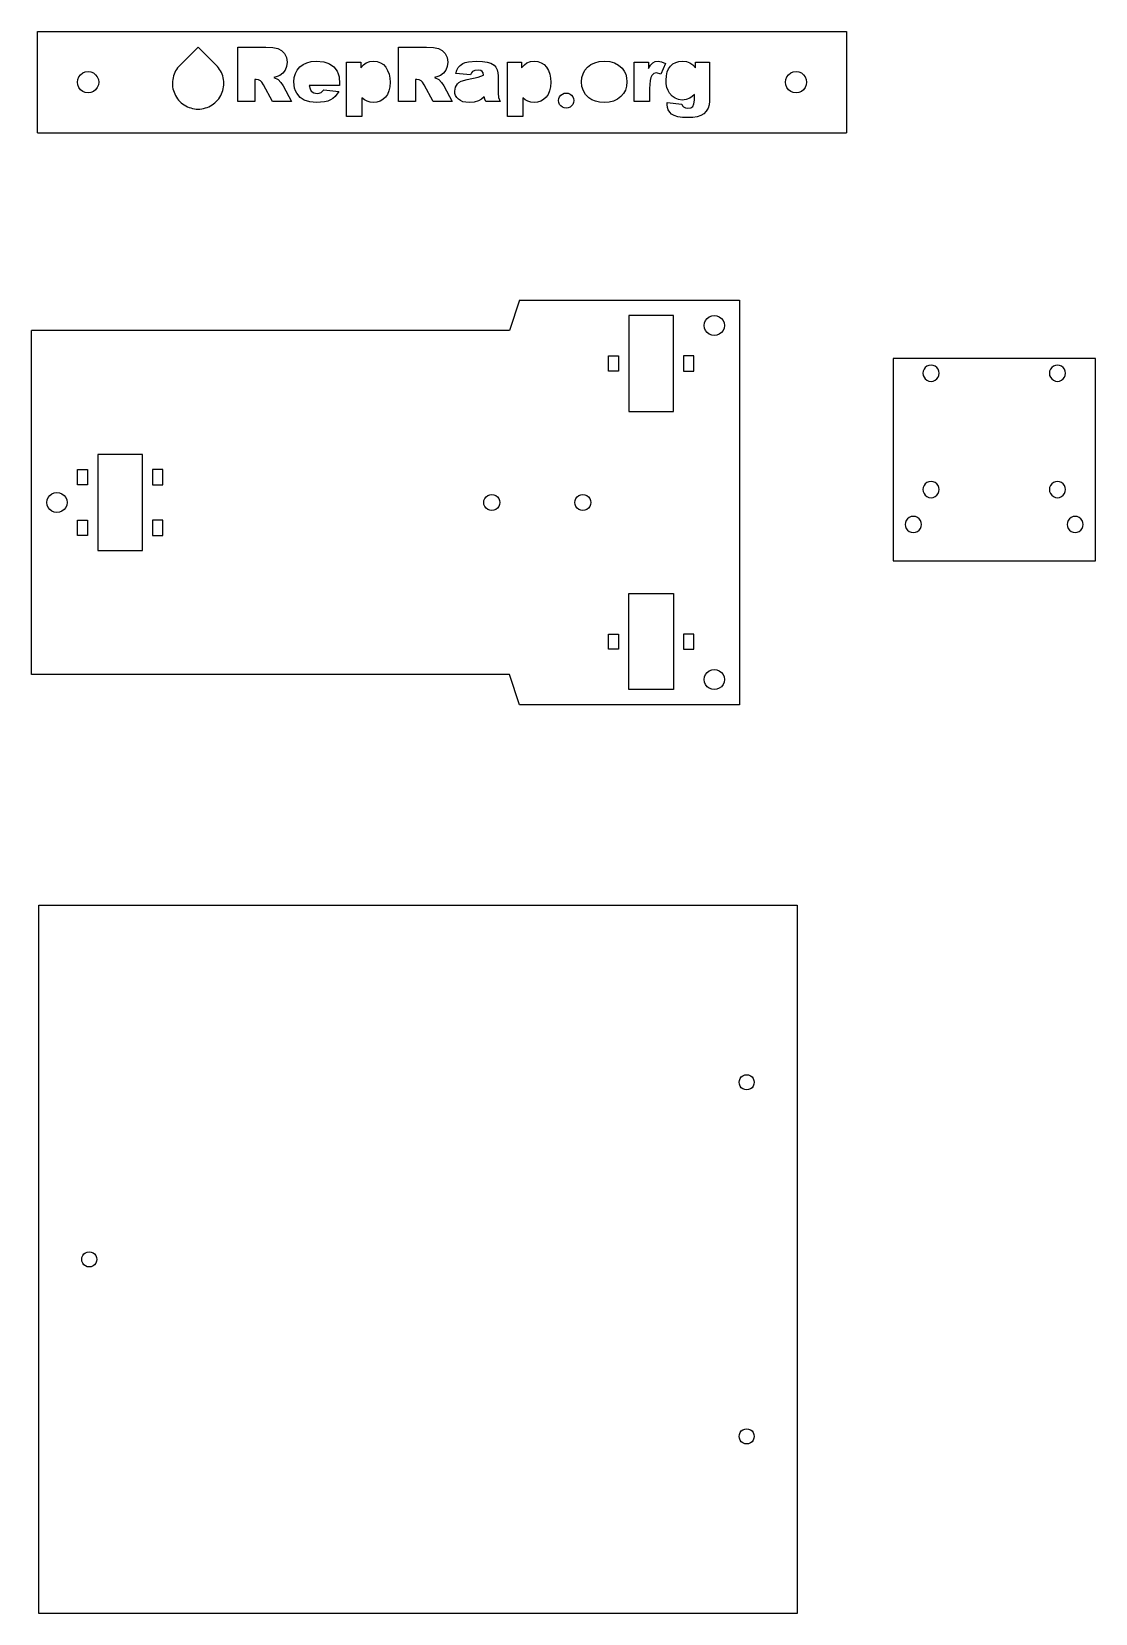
# Model space of a CAD drawing. Extents: x -217 to 212, y -188 to 152.
# Drawn here: x 1.7 to 212, y -185.6 to 127.1 of the extents above; entities that cross this region are included whole.
import ezdxf

# ---------------------------------------------------------------- set-up
doc = ezdxf.new("R2010")
doc.units = 0
doc.header["$MEASUREMENT"] = 0
doc.layers.get('0').update_dxf_attribs({"linetype": 'CONTINUOUS'})

msp = doc.modelspace()

# ---------------------------------------------------------------- linework, layer by layer
for p, q in [((2.85, 107.12), (2.85, 127.12)), ((2.85, 127.12), (162.85, 127.12)), ((162.85, 127.12), (162.85, 107.12)), ((30.79, 120.24), (34.6, 124.06)), ((38.42, 120.24), (34.6, 124.06)), ((42.47, 113.28), (42.47, 124.06)), ((42.47, 124.06), (48.02, 124.06)), ((48.02, 124.06), (49.38, 123.99)), ((49.38, 123.99), (50.37, 123.79)), ((50.37, 123.79), (51.11, 123.41)), ((51.11, 123.41), (51.69, 122.81)), ((51.69, 122.81), (52.06, 122.02)), ((52.06, 122.02), (52.19, 121.07)), ((74.25, 113.28), (74.25, 124.06)), ((74.25, 124.06), (79.8, 124.06)), ((79.8, 124.06), (81.16, 123.99)), ((81.16, 123.99), (82.16, 123.79)), ((82.16, 123.79), (82.89, 123.41)), ((82.89, 123.41), (83.47, 122.81)), ((83.47, 122.81), (83.85, 122.02)), ((83.85, 122.02), (83.97, 121.07)), ((11.36, 118.6), (11.8, 118.94)), ((11.8, 118.94), (12.3, 119.15)), ((12.3, 119.15), (12.85, 119.22)), ((12.85, 119.22), (13.39, 119.15)), ((13.39, 119.15), (13.9, 118.94)), ((13.9, 118.94), (14.33, 118.6)), ((30, 119.03), (29.86, 118.69)), ((30.16, 119.35), (30, 119.03)), ((30.35, 119.66), (30.16, 119.35)), ((30.56, 119.96), (30.35, 119.66)), ((30.79, 120.24), (30.56, 119.96)), ((38.65, 119.96), (38.42, 120.24)), ((38.86, 119.66), (38.65, 119.96)), ((39.05, 119.35), (38.86, 119.66)), ((39.21, 119.03), (39.05, 119.35)), ((39.35, 118.69), (39.21, 119.03)), ((51.35, 118.93), (50.76, 118.46)), ((51.81, 119.52), (51.35, 118.93)), ((52.09, 120.23), (51.81, 119.52)), ((52.19, 121.07), (52.09, 120.23)), ((53.85, 118.83), (54.22, 119.52)), ((54.22, 119.52), (54.73, 120.13)), ((54.73, 120.13), (55.37, 120.63)), ((55.37, 120.63), (56.12, 120.98)), ((56.12, 120.98), (56.99, 121.19)), ((56.99, 121.19), (57.97, 121.26)), ((57.97, 121.26), (59.46, 121.14)), ((59.46, 121.14), (60.08, 120.98)), ((60.08, 120.98), (60.61, 120.76)), ((60.61, 120.76), (61.47, 120.14)), ((61.47, 120.14), (62.09, 119.29)), ((62.09, 119.29), (62.31, 118.77)), ((63.98, 121.09), (66.78, 121.09)), ((63.98, 110.31), (63.98, 121.09)), ((66.78, 121.09), (66.78, 119.93)), ((66.78, 119.93), (67.34, 120.54)), ((67.34, 120.54), (67.85, 120.92)), ((67.85, 120.92), (68.54, 121.18)), ((68.54, 121.18), (69.3, 121.26)), ((69.3, 121.26), (70.04, 121.19)), ((70.04, 121.19), (70.68, 120.96)), ((70.68, 120.96), (71.25, 120.59)), ((71.25, 120.59), (71.72, 120.07)), ((71.72, 120.07), (72.09, 119.43)), ((72.09, 119.43), (72.36, 118.73)), ((83.14, 118.93), (82.54, 118.46)), ((83.59, 119.52), (83.14, 118.93)), ((83.88, 120.23), (83.59, 119.52)), ((83.97, 121.07), (83.88, 120.23)), ((85.58, 118.86), (85.78, 119.53)), ((88.44, 118.56), (85.58, 118.86)), ((85.78, 119.53), (86.05, 120.04)), ((86.05, 120.04), (86.42, 120.44)), ((86.42, 120.44), (86.93, 120.79)), ((86.93, 120.79), (87.41, 120.99)), ((87.41, 120.99), (88.06, 121.14)), ((88.06, 121.14), (89.62, 121.26)), ((88.64, 118.99), (88.44, 118.56)), ((88.9, 119.25), (88.64, 118.99)), ((89.36, 119.43), (88.9, 119.25)), ((90.01, 119.49), (89.36, 119.43)), ((89.62, 121.26), (90.83, 121.23)), ((90.49, 119.43), (90.01, 119.49)), ((90.81, 119.26), (90.49, 119.43)), ((90.98, 118.96), (90.81, 119.26)), ((90.83, 121.23), (91.78, 121.11)), ((91.03, 118.49), (90.98, 118.96)), ((91.78, 121.11), (92.52, 120.88)), ((92.52, 120.88), (93.14, 120.48)), ((93.14, 120.48), (93.48, 120.08)), ((93.48, 120.08), (93.74, 119.55)), ((93.74, 119.55), (93.9, 118.96)), ((93.9, 118.96), (93.96, 118.39)), ((95.77, 110.31), (95.77, 121.09)), ((95.77, 121.09), (98.57, 121.09)), ((98.57, 121.09), (98.57, 119.93)), ((98.57, 119.93), (99.12, 120.54)), ((99.12, 120.54), (99.63, 120.92)), ((99.63, 120.92), (100.32, 121.18)), ((100.32, 121.18), (101.08, 121.26)), ((101.08, 121.26), (101.82, 121.19)), ((101.82, 121.19), (102.47, 120.96)), ((102.47, 120.96), (103.03, 120.59)), ((103.03, 120.59), (103.5, 120.07)), ((103.5, 120.07), (103.88, 119.43)), ((103.88, 119.43), (104.14, 118.73)), ((110.74, 118.79), (111.11, 119.49)), ((111.11, 119.49), (111.64, 120.11)), ((111.64, 120.11), (112.29, 120.61)), ((112.29, 120.61), (113.06, 120.97)), ((113.06, 120.97), (113.92, 121.19)), ((113.92, 121.19), (114.89, 121.26)), ((114.89, 121.26), (116, 121.18)), ((116, 121.18), (116.95, 120.92)), ((116.95, 120.92), (117.77, 120.5)), ((117.77, 120.5), (118.44, 119.9)), ((118.44, 119.9), (118.86, 119.32)), ((118.86, 119.32), (119.16, 118.68)), ((120.87, 121.09), (123.67, 121.09)), ((120.87, 113.28), (120.87, 121.09)), ((123.67, 121.09), (123.67, 119.81)), ((123.67, 119.81), (124.08, 120.51)), ((124.08, 120.51), (124.5, 120.95)), ((124.5, 120.95), (124.98, 121.19)), ((125.25, 118.94), (124.73, 118.82)), ((124.98, 121.19), (125.56, 121.26)), ((126.09, 118.72), (125.25, 118.94)), ((125.56, 121.26), (126.26, 121.16)), ((127.01, 120.85), (126.09, 118.72)), ((126.26, 121.16), (127.01, 120.85)), ((127.21, 118.39), (127.37, 119.14)), ((127.37, 119.14), (127.65, 119.78)), ((127.65, 119.78), (128.03, 120.31)), ((128.03, 120.31), (128.51, 120.73)), ((128.51, 120.73), (129.05, 121.02)), ((129.05, 121.02), (129.66, 121.2)), ((129.66, 121.2), (130.34, 121.26)), ((130.34, 121.26), (131.17, 121.19)), ((131.17, 121.19), (131.84, 120.95)), ((131.84, 120.95), (132.42, 120.55)), ((132.42, 120.55), (132.95, 119.93)), ((132.95, 121.09), (135.75, 121.09)), ((132.95, 119.93), (132.95, 121.09)), ((135.75, 121.09), (135.75, 113.72)), ((151.36, 118.6), (151.8, 118.94)), ((151.8, 118.94), (152.3, 119.15)), ((152.3, 119.15), (152.85, 119.22)), ((152.85, 119.22), (153.39, 119.15)), ((153.39, 119.15), (153.9, 118.94)), ((153.9, 118.94), (154.33, 118.6)), ((10.75, 117.12), (10.82, 117.66)), ((10.82, 116.57), (10.75, 117.12)), ((10.82, 117.66), (11.03, 118.17)), ((11.03, 116.07), (10.82, 116.57)), ((11.03, 118.17), (11.36, 118.6)), ((11.36, 115.63), (11.03, 116.07)), ((14.33, 118.6), (14.67, 118.17)), ((14.67, 116.07), (14.33, 115.63)), ((14.67, 118.17), (14.88, 117.66)), ((14.88, 116.57), (14.67, 116.07)), ((14.88, 117.66), (14.95, 117.12)), ((14.95, 117.12), (14.88, 116.57)), ((29.54, 117.28), (29.53, 116.91)), ((29.53, 116.91), (29.54, 116.55)), ((29.58, 117.64), (29.54, 117.28)), ((29.54, 116.55), (29.57, 116.19)), ((29.57, 116.19), (29.64, 115.83)), ((29.65, 118), (29.58, 117.64)), ((29.64, 115.83), (29.73, 115.48)), ((29.74, 118.35), (29.65, 118)), ((29.86, 118.69), (29.74, 118.35)), ((39.47, 118.35), (39.35, 118.69)), ((39.56, 118), (39.47, 118.35)), ((39.48, 115.48), (39.57, 115.83)), ((39.63, 117.64), (39.56, 118)), ((39.57, 115.83), (39.63, 116.19)), ((39.67, 117.28), (39.63, 117.64)), ((39.63, 116.19), (39.67, 116.55)), ((39.68, 116.91), (39.67, 117.28)), ((39.67, 116.55), (39.68, 116.91)), ((46.1, 117.66), (45.81, 117.66)), ((45.81, 117.66), (45.81, 113.28)), ((46.54, 117.59), (46.1, 117.66)), ((46.92, 117.41), (46.54, 117.59)), ((47.2, 117.1), (46.92, 117.41)), ((47.52, 116.58), (47.2, 117.1)), ((49.3, 113.28), (47.52, 116.58)), ((50.25, 118.23), (49.59, 118.04)), ((49.59, 118.04), (50.45, 117.64)), ((50.76, 118.46), (50.25, 118.23)), ((50.45, 117.64), (50.99, 117.07)), ((50.99, 117.07), (51.45, 116.4)), ((51.45, 116.4), (53.06, 113.28)), ((53.56, 117.17), (53.63, 118.04)), ((53.7, 115.97), (53.56, 117.17)), ((53.63, 118.04), (53.85, 118.83)), ((53.88, 115.43), (53.7, 115.97)), ((62.59, 116.44), (56.6, 116.44)), ((56.6, 116.44), (56.74, 115.81)), ((56.74, 115.81), (56.99, 115.37)), ((62.31, 118.77), (62.47, 118.18)), ((62.47, 118.18), (62.59, 116.78)), ((62.59, 116.78), (62.59, 116.44)), ((72.52, 116.19), (72.34, 115.39)), ((72.36, 118.73), (72.52, 117.95)), ((72.52, 117.95), (72.57, 117.1)), ((72.57, 117.1), (72.52, 116.19)), ((77.89, 117.66), (77.59, 117.66)), ((77.59, 117.66), (77.59, 113.28)), ((78.32, 117.59), (77.89, 117.66)), ((78.7, 117.41), (78.32, 117.59)), ((78.99, 117.1), (78.7, 117.41)), ((79.31, 116.58), (78.99, 117.1)), ((81.08, 113.28), (79.31, 116.58)), ((82.03, 118.23), (81.37, 118.04)), ((81.37, 118.04), (82.24, 117.64)), ((82.54, 118.46), (82.03, 118.23)), ((82.24, 117.64), (82.77, 117.07)), ((82.77, 117.07), (83.23, 116.4)), ((83.23, 116.4), (84.85, 113.28)), ((85.35, 115.35), (85.48, 116.16)), ((85.48, 116.16), (85.87, 116.81)), ((85.87, 116.81), (86.18, 117.08)), ((86.18, 117.08), (86.61, 117.31)), ((86.61, 117.31), (87.79, 117.66)), ((87.79, 117.66), (89.98, 118.14)), ((89.98, 118.14), (91.03, 118.49)), ((93.96, 118.39), (93.96, 114.94)), ((104.3, 116.19), (104.12, 115.39)), ((104.14, 118.73), (104.3, 117.95)), ((104.3, 117.95), (104.36, 117.1)), ((104.36, 117.1), (104.3, 116.19)), ((110.43, 117.16), (110.51, 118.02)), ((110.52, 116.25), (110.43, 117.16)), ((110.51, 118.02), (110.74, 118.79)), ((110.79, 115.43), (110.52, 116.25)), ((119.32, 116.35), (119.1, 115.57)), ((119.16, 118.68), (119.34, 117.98)), ((119.4, 117.21), (119.32, 116.35)), ((119.34, 117.98), (119.4, 117.21)), ((123.99, 117.48), (123.87, 115.9)), ((123.87, 115.9), (123.87, 113.28)), ((124.13, 118.04), (123.99, 117.48)), ((124.34, 118.46), (124.13, 118.04)), ((124.73, 118.82), (124.34, 118.46)), ((127.15, 117.53), (127.21, 118.39)), ((127.19, 116.77), (127.15, 117.53)), ((127.32, 116.09), (127.19, 116.77)), ((127.54, 115.49), (127.32, 116.09)), ((150.75, 117.12), (150.82, 117.66)), ((150.82, 116.57), (150.75, 117.12)), ((150.82, 117.66), (151.03, 118.17)), ((151.03, 116.07), (150.82, 116.57)), ((151.03, 118.17), (151.36, 118.6)), ((151.36, 115.63), (151.03, 116.07)), ((154.33, 118.6), (154.67, 118.17)), ((154.67, 116.07), (154.33, 115.63)), ((154.67, 118.17), (154.88, 117.66)), ((154.88, 116.57), (154.67, 116.07)), ((154.88, 117.66), (154.95, 117.12)), ((154.95, 117.12), (154.88, 116.57)), ((11.8, 115.3), (11.36, 115.63)), ((12.3, 115.09), (11.8, 115.3)), ((12.85, 115.02), (12.3, 115.09)), ((13.39, 115.09), (12.85, 115.02)), ((13.9, 115.3), (13.39, 115.09)), ((14.33, 115.63), (13.9, 115.3)), ((29.73, 115.48), (29.84, 115.13)), ((29.84, 115.13), (29.98, 114.8)), ((29.98, 114.8), (30.14, 114.47)), ((30.14, 114.47), (30.32, 114.16)), ((30.32, 114.16), (30.53, 113.86)), ((30.53, 113.86), (30.76, 113.57)), ((30.76, 113.57), (31, 113.31)), ((31, 113.31), (31.27, 113.06)), ((31.27, 113.06), (31.55, 112.83)), ((31.55, 112.83), (31.85, 112.62)), ((31.85, 112.62), (32.16, 112.44)), ((37.04, 112.44), (37.36, 112.62)), ((37.36, 112.62), (37.66, 112.83)), ((37.66, 112.83), (37.94, 113.06)), ((37.94, 113.06), (38.2, 113.31)), ((38.2, 113.31), (38.45, 113.57)), ((38.45, 113.57), (38.68, 113.86)), ((38.68, 113.86), (38.88, 114.16)), ((38.88, 114.16), (39.07, 114.47)), ((39.07, 114.47), (39.23, 114.8)), ((39.23, 114.8), (39.37, 115.13)), ((39.37, 115.13), (39.48, 115.48)), ((45.81, 113.28), (42.47, 113.28)), ((53.06, 113.28), (49.3, 113.28)), ((54.14, 114.93), (53.88, 115.43)), ((54.8, 114.11), (54.14, 114.93)), ((55.61, 113.54), (54.8, 114.11)), ((56.67, 113.22), (55.61, 113.54)), ((58.05, 113.11), (56.67, 113.22)), ((56.99, 115.37), (57.49, 114.99)), ((57.49, 114.99), (58.12, 114.86)), ((59.63, 113.23), (58.05, 113.11)), ((58.12, 114.86), (58.55, 114.92)), ((58.55, 114.92), (58.96, 115.08)), ((58.96, 115.08), (59.48, 115.58)), ((59.48, 115.58), (62.43, 115.3)), ((60.26, 113.39), (59.63, 113.23)), ((60.79, 113.62), (60.26, 113.39)), ((61.25, 113.91), (60.79, 113.62)), ((61.68, 114.29), (61.25, 113.91)), ((62.43, 115.3), (61.68, 114.29)), ((67.48, 113.63), (67, 114.04)), ((67, 114.04), (67, 110.31)), ((68.02, 113.34), (67.48, 113.63)), ((68.62, 113.17), (68.02, 113.34)), ((69.28, 113.11), (68.62, 113.17)), ((69.96, 113.17), (69.28, 113.11)), ((70.58, 113.36), (69.96, 113.17)), ((71.14, 113.68), (70.58, 113.36)), ((71.64, 114.13), (71.14, 113.68)), ((72.05, 114.7), (71.64, 114.13)), ((72.34, 115.39), (72.05, 114.7)), ((77.59, 113.28), (74.25, 113.28)), ((84.85, 113.28), (81.08, 113.28)), ((85.39, 114.89), (85.35, 115.35)), ((85.53, 114.48), (85.39, 114.89)), ((85.75, 114.1), (85.53, 114.48)), ((86.07, 113.75), (85.75, 114.1)), ((86.47, 113.47), (86.07, 113.75)), ((86.96, 113.27), (86.47, 113.47)), ((87.53, 113.15), (86.96, 113.27)), ((88.19, 113.11), (87.53, 113.15)), ((89.18, 113.19), (88.19, 113.11)), ((90.03, 113.43), (89.18, 113.19)), ((90.62, 113.75), (90.03, 113.43)), ((91.2, 114.24), (90.62, 113.75)), ((91.31, 113.74), (91.2, 114.24)), ((91.53, 113.28), (91.31, 113.74)), ((94.33, 113.28), (91.53, 113.28)), ((93.96, 114.94), (94.03, 114.08)), ((94.03, 114.08), (94.33, 113.28)), ((99.27, 113.63), (98.79, 114.04)), ((98.79, 114.04), (98.79, 110.31)), ((99.8, 113.34), (99.27, 113.63)), ((100.4, 113.17), (99.8, 113.34)), ((101.06, 113.11), (100.4, 113.17)), ((101.75, 113.17), (101.06, 113.11)), ((102.37, 113.36), (101.75, 113.17)), ((102.93, 113.68), (102.37, 113.36)), ((103.42, 114.13), (102.93, 113.68)), ((103.83, 114.7), (103.42, 114.13)), ((104.12, 115.39), (103.83, 114.7)), ((105.9, 113.48), (105.95, 113.87)), ((105.95, 113.09), (105.9, 113.48)), ((105.95, 113.87), (106.1, 114.23)), ((106.1, 112.73), (105.95, 113.09)), ((106.1, 114.23), (106.33, 114.54)), ((106.33, 112.42), (106.1, 112.73)), ((106.33, 114.54), (106.65, 114.78)), ((106.65, 114.78), (107.01, 114.93)), ((107.01, 114.93), (107.4, 114.98)), ((107.4, 114.98), (107.78, 114.93)), ((107.78, 114.93), (108.15, 114.78)), ((108.15, 114.78), (108.46, 114.54)), ((108.46, 114.54), (108.69, 114.23)), ((108.69, 112.73), (108.46, 112.42)), ((108.69, 114.23), (108.84, 113.87)), ((108.84, 113.09), (108.69, 112.73)), ((108.84, 113.87), (108.9, 113.48)), ((108.9, 113.48), (108.84, 113.09)), ((111.24, 114.7), (110.79, 115.43)), ((111.86, 114.06), (111.24, 114.7)), ((112.49, 113.64), (111.86, 114.06)), ((113.2, 113.35), (112.49, 113.64)), ((114.01, 113.17), (113.2, 113.35)), ((114.9, 113.11), (114.01, 113.17)), ((115.9, 113.18), (114.9, 113.11)), ((116.78, 113.39), (115.9, 113.18)), ((117.55, 113.75), (116.78, 113.39)), ((118.21, 114.26), (117.55, 113.75)), ((118.73, 114.87), (118.21, 114.26)), ((119.1, 115.57), (118.73, 114.87)), ((123.87, 113.28), (120.87, 113.28)), ((127.37, 112.71), (127.38, 113.11)), ((127.42, 112.15), (127.37, 112.71)), ((127.38, 113.11), (130.28, 112.78)), ((127.84, 114.97), (127.54, 115.49)), ((128.35, 114.37), (127.84, 114.97)), ((128.95, 113.94), (128.35, 114.37)), ((129.62, 113.68), (128.95, 113.94)), ((130.36, 113.6), (129.62, 113.68)), ((130.28, 112.78), (130.42, 112.43)), ((131.14, 113.69), (130.36, 113.6)), ((131.86, 113.97), (131.14, 113.69)), ((132.3, 114.27), (131.86, 113.97)), ((132.74, 114.72), (132.3, 114.27)), ((132.42, 112.33), (132.66, 112.81)), ((132.66, 112.81), (132.74, 113.54)), ((132.74, 113.54), (132.74, 114.72)), ((135.68, 112.65), (135.44, 111.97)), ((135.76, 113.37), (135.68, 112.65)), ((135.75, 113.72), (135.76, 113.37)), ((151.8, 115.3), (151.36, 115.63)), ((152.3, 115.09), (151.8, 115.3)), ((152.85, 115.02), (152.3, 115.09)), ((153.39, 115.09), (152.85, 115.02)), ((153.9, 115.3), (153.39, 115.09)), ((154.33, 115.63), (153.9, 115.3)), ((32.16, 112.44), (32.49, 112.27)), ((32.49, 112.27), (32.82, 112.13)), ((32.82, 112.13), (33.17, 112.02)), ((33.17, 112.02), (33.52, 111.93)), ((33.52, 111.93), (33.88, 111.86)), ((33.88, 111.86), (34.24, 111.82)), ((34.24, 111.82), (34.6, 111.81)), ((34.6, 111.81), (34.97, 111.82)), ((34.97, 111.82), (35.33, 111.86)), ((35.33, 111.86), (35.69, 111.93)), ((35.69, 111.93), (36.04, 112.02)), ((36.04, 112.02), (36.38, 112.13)), ((36.38, 112.13), (36.72, 112.27)), ((36.72, 112.27), (37.04, 112.44)), ((67, 110.31), (63.98, 110.31)), ((98.79, 110.31), (95.77, 110.31)), ((106.65, 112.18), (106.33, 112.42)), ((107.01, 112.03), (106.65, 112.18)), ((107.4, 111.98), (107.01, 112.03)), ((107.78, 112.03), (107.4, 111.98)), ((108.15, 112.18), (107.78, 112.03)), ((108.46, 112.42), (108.15, 112.18)), ((127.58, 111.65), (127.42, 112.15)), ((127.86, 111.2), (127.58, 111.65)), ((128.24, 110.82), (127.86, 111.2)), ((128.77, 110.51), (128.24, 110.82)), ((129.49, 110.29), (128.77, 110.51)), ((130.39, 110.16), (129.49, 110.29)), ((131.47, 110.12), (130.39, 110.16)), ((130.42, 112.43), (130.62, 112.22)), ((130.62, 112.22), (130.99, 112.05)), ((130.99, 112.05), (131.45, 111.99)), ((131.45, 111.99), (132.02, 112.08)), ((132.44, 110.16), (131.47, 110.12)), ((132.02, 112.08), (132.42, 112.33)), ((133.3, 110.3), (132.44, 110.16)), ((134.03, 110.54), (133.3, 110.3)), ((134.61, 110.89), (134.03, 110.54)), ((135.08, 111.37), (134.61, 110.89)), ((135.44, 111.97), (135.08, 111.37)), ((2.85, 107.12), (162.85, 107.12)), ((98.18, 74.01), (96.18, 68.01)), ((98.18, 74.01), (141.68, 74.01)), ((141.68, 74.01), (141.68, -5.99)), ((128.61, 71.01), (119.76, 71.01)), ((119.76, 71.01), (119.76, 52.01)), ((128.61, 52.01), (128.61, 71.01)), ((134.68, 69.01), (134.75, 69.53)), ((134.75, 68.49), (134.68, 69.01)), ((134.75, 69.53), (134.95, 70.01)), ((134.95, 70.01), (135.27, 70.42)), ((135.27, 70.42), (135.68, 70.74)), ((135.68, 70.74), (136.17, 70.94)), ((136.17, 70.94), (136.68, 71.01)), ((136.68, 71.01), (137.2, 70.94)), ((137.2, 70.94), (137.68, 70.74)), ((137.68, 70.74), (138.1, 70.42)), ((138.1, 70.42), (138.42, 70.01)), ((138.42, 70.01), (138.62, 69.53)), ((138.62, 69.53), (138.68, 69.01)), ((138.68, 69.01), (138.62, 68.49)), ((1.68, 0.01), (1.68, 68.01)), ((96.18, 68.01), (1.68, 68.01)), ((134.95, 68.01), (134.75, 68.49)), ((135.27, 67.6), (134.95, 68.01)), ((135.68, 67.28), (135.27, 67.6)), ((136.17, 67.08), (135.68, 67.28)), ((136.68, 67.01), (136.17, 67.08)), ((137.2, 67.08), (136.68, 67.01)), ((137.68, 67.28), (137.2, 67.08)), ((138.1, 67.6), (137.68, 67.28)), ((138.42, 68.01), (138.1, 67.6)), ((138.62, 68.49), (138.42, 68.01)), ((115.76, 63.01), (117.76, 63.01)), ((115.76, 60.01), (115.76, 63.01)), ((117.76, 63.01), (117.76, 60.01)), ((130.61, 63.01), (130.61, 60.01)), ((132.61, 63.01), (130.61, 63.01)), ((132.61, 60.01), (132.61, 63.01)), ((117.76, 60.01), (115.76, 60.01)), ((130.61, 60.01), (132.61, 60.01)), ((212.04, 62.47), (172.04, 62.47)), ((172.04, 62.47), (172.04, 22.47)), ((178, 59.99), (177.94, 59.57)), ((177.94, 59.57), (178, 59.16)), ((178.16, 60.37), (178, 59.99)), ((178.41, 60.7), (178.16, 60.37)), ((178.74, 60.96), (178.41, 60.7)), ((179.13, 61.12), (178.74, 60.96)), ((179.54, 61.17), (179.13, 61.12)), ((179.96, 61.12), (179.54, 61.17)), ((180.34, 60.96), (179.96, 61.12)), ((180.67, 60.7), (180.34, 60.96)), ((180.93, 60.37), (180.67, 60.7)), ((181.09, 59.99), (180.93, 60.37)), ((181.14, 59.57), (181.09, 59.99)), ((181.09, 59.16), (181.14, 59.57)), ((203, 59.99), (202.94, 59.57)), ((202.94, 59.57), (203, 59.16)), ((203.16, 60.37), (203, 59.99)), ((203.41, 60.7), (203.16, 60.37)), ((203.74, 60.96), (203.41, 60.7)), ((204.13, 61.12), (203.74, 60.96)), ((204.54, 61.17), (204.13, 61.12)), ((204.96, 61.12), (204.54, 61.17)), ((205.34, 60.96), (204.96, 61.12)), ((205.67, 60.7), (205.34, 60.96)), ((205.93, 60.37), (205.67, 60.7)), ((206.09, 59.99), (205.93, 60.37)), ((206.14, 59.57), (206.09, 59.99)), ((206.09, 59.16), (206.14, 59.57)), ((212.04, 22.47), (212.04, 62.47)), ((178, 59.16), (178.16, 58.77)), ((178.16, 58.77), (178.41, 58.44)), ((178.41, 58.44), (178.74, 58.19)), ((178.74, 58.19), (179.13, 58.03)), ((179.13, 58.03), (179.54, 57.97)), ((179.54, 57.97), (179.96, 58.03)), ((179.96, 58.03), (180.34, 58.19)), ((180.34, 58.19), (180.67, 58.44)), ((180.67, 58.44), (180.93, 58.77)), ((180.93, 58.77), (181.09, 59.16)), ((203, 59.16), (203.16, 58.77)), ((203.16, 58.77), (203.41, 58.44)), ((203.41, 58.44), (203.74, 58.19)), ((203.74, 58.19), (204.13, 58.03)), ((204.13, 58.03), (204.54, 57.97)), ((204.54, 57.97), (204.96, 58.03)), ((204.96, 58.03), (205.34, 58.19)), ((205.34, 58.19), (205.67, 58.44)), ((205.67, 58.44), (205.93, 58.77)), ((205.93, 58.77), (206.09, 59.16)), ((119.76, 52.01), (128.61, 52.01)), ((23.61, 43.51), (14.76, 43.51)), ((14.76, 43.51), (14.76, 24.51)), ((23.61, 24.51), (23.61, 43.51)), ((10.76, 37.51), (10.76, 40.51)), ((10.76, 40.51), (12.76, 40.51)), ((12.76, 40.51), (12.76, 37.51)), ((27.61, 40.51), (25.61, 40.51)), ((25.61, 40.51), (25.61, 37.51)), ((27.61, 37.51), (27.61, 40.51)), ((178.41, 37.7), (178.16, 37.37)), ((178.74, 37.96), (178.41, 37.7)), ((179.13, 38.12), (178.74, 37.96)), ((179.54, 38.17), (179.13, 38.12)), ((179.96, 38.12), (179.54, 38.17)), ((180.34, 37.96), (179.96, 38.12)), ((180.67, 37.7), (180.34, 37.96)), ((180.93, 37.37), (180.67, 37.7)), ((203.41, 37.7), (203.16, 37.37)), ((203.74, 37.96), (203.41, 37.7)), ((204.13, 38.12), (203.74, 37.96)), ((204.54, 38.17), (204.13, 38.12)), ((204.96, 38.12), (204.54, 38.17)), ((205.34, 37.96), (204.96, 38.12)), ((205.67, 37.7), (205.34, 37.96)), ((205.93, 37.37), (205.67, 37.7)), ((4.68, 34.01), (4.75, 34.53)), ((4.75, 34.53), (4.95, 35.01)), ((4.95, 35.01), (5.27, 35.42)), ((5.27, 35.42), (5.68, 35.74)), ((5.68, 35.74), (6.17, 35.94)), ((6.17, 35.94), (6.68, 36.01)), ((6.68, 36.01), (7.2, 35.94)), ((7.2, 35.94), (7.68, 35.74)), ((7.68, 35.74), (8.1, 35.42)), ((8.1, 35.42), (8.42, 35.01)), ((8.42, 35.01), (8.62, 34.53)), ((8.62, 34.53), (8.68, 34.01)), ((12.76, 37.51), (10.76, 37.51)), ((25.61, 37.51), (27.61, 37.51)), ((91.08, 34.01), (91.14, 34.43)), ((91.14, 34.43), (91.3, 34.81)), ((91.3, 34.81), (91.55, 35.14)), ((91.55, 35.14), (91.88, 35.4)), ((91.88, 35.4), (92.27, 35.56)), ((92.27, 35.56), (92.68, 35.61)), ((92.68, 35.61), (93.1, 35.56)), ((93.1, 35.56), (93.48, 35.4)), ((93.48, 35.4), (93.82, 35.14)), ((93.82, 35.14), (94.07, 34.81)), ((94.07, 34.81), (94.23, 34.43)), ((94.23, 34.43), (94.28, 34.01)), ((109.08, 34.01), (109.14, 34.43)), ((109.14, 34.43), (109.3, 34.81)), ((109.3, 34.81), (109.55, 35.14)), ((109.55, 35.14), (109.88, 35.4)), ((109.88, 35.4), (110.27, 35.56)), ((110.27, 35.56), (110.68, 35.61)), ((110.68, 35.61), (111.1, 35.56)), ((111.1, 35.56), (111.48, 35.4)), ((111.48, 35.4), (111.82, 35.14)), ((111.82, 35.14), (112.07, 34.81)), ((112.07, 34.81), (112.23, 34.43)), ((112.23, 34.43), (112.28, 34.01)), ((178, 36.99), (177.94, 36.57)), ((177.94, 36.57), (178, 36.16)), ((178.16, 37.37), (178, 36.99)), ((178, 36.16), (178.16, 35.77)), ((178.16, 35.77), (178.41, 35.44)), ((178.41, 35.44), (178.74, 35.19)), ((178.74, 35.19), (179.13, 35.03)), ((179.13, 35.03), (179.54, 34.97)), ((179.54, 34.97), (179.96, 35.03)), ((179.96, 35.03), (180.34, 35.19)), ((180.34, 35.19), (180.67, 35.44)), ((180.67, 35.44), (180.93, 35.77)), ((181.09, 36.99), (180.93, 37.37)), ((180.93, 35.77), (181.09, 36.16)), ((181.14, 36.57), (181.09, 36.99)), ((181.09, 36.16), (181.14, 36.57)), ((203, 36.99), (202.94, 36.57)), ((202.94, 36.57), (203, 36.16)), ((203.16, 37.37), (203, 36.99)), ((203, 36.16), (203.16, 35.77)), ((203.16, 35.77), (203.41, 35.44)), ((203.41, 35.44), (203.74, 35.19)), ((203.74, 35.19), (204.13, 35.03)), ((204.13, 35.03), (204.54, 34.97)), ((204.54, 34.97), (204.96, 35.03)), ((204.96, 35.03), (205.34, 35.19)), ((205.34, 35.19), (205.67, 35.44)), ((205.67, 35.44), (205.93, 35.77)), ((206.09, 36.99), (205.93, 37.37)), ((205.93, 35.77), (206.09, 36.16)), ((206.14, 36.57), (206.09, 36.99)), ((206.09, 36.16), (206.14, 36.57)), ((4.75, 33.49), (4.68, 34.01)), ((4.95, 33.01), (4.75, 33.49)), ((5.27, 32.6), (4.95, 33.01)), ((5.68, 32.28), (5.27, 32.6)), ((6.17, 32.08), (5.68, 32.28)), ((6.68, 32.01), (6.17, 32.08)), ((7.2, 32.08), (6.68, 32.01)), ((7.68, 32.28), (7.2, 32.08)), ((8.1, 32.6), (7.68, 32.28)), ((8.42, 33.01), (8.1, 32.6)), ((8.62, 33.49), (8.42, 33.01)), ((8.68, 34.01), (8.62, 33.49)), ((91.14, 33.6), (91.08, 34.01)), ((91.3, 33.21), (91.14, 33.6)), ((91.55, 32.88), (91.3, 33.21)), ((91.88, 32.63), (91.55, 32.88)), ((92.27, 32.47), (91.88, 32.63)), ((92.68, 32.41), (92.27, 32.47)), ((93.1, 32.47), (92.68, 32.41)), ((93.48, 32.63), (93.1, 32.47)), ((93.82, 32.88), (93.48, 32.63)), ((94.07, 33.21), (93.82, 32.88)), ((94.23, 33.6), (94.07, 33.21)), ((94.28, 34.01), (94.23, 33.6)), ((109.14, 33.6), (109.08, 34.01)), ((109.3, 33.21), (109.14, 33.6)), ((109.55, 32.88), (109.3, 33.21)), ((109.88, 32.63), (109.55, 32.88)), ((110.27, 32.47), (109.88, 32.63)), ((110.68, 32.41), (110.27, 32.47)), ((111.1, 32.47), (110.68, 32.41)), ((111.48, 32.63), (111.1, 32.47)), ((111.82, 32.88), (111.48, 32.63)), ((112.07, 33.21), (111.82, 32.88)), ((112.23, 33.6), (112.07, 33.21)), ((112.28, 34.01), (112.23, 33.6)), ((10.76, 30.51), (12.76, 30.51)), ((10.76, 27.51), (10.76, 30.51)), ((12.76, 30.51), (12.76, 27.51)), ((25.61, 30.51), (25.61, 27.51)), ((27.61, 30.51), (25.61, 30.51)), ((27.61, 27.51), (27.61, 30.51)), ((174.5, 30.09), (174.44, 29.67)), ((174.44, 29.67), (174.5, 29.26)), ((174.66, 30.47), (174.5, 30.09)), ((174.5, 29.26), (174.66, 28.87)), ((174.91, 30.8), (174.66, 30.47)), ((174.66, 28.87), (174.91, 28.54)), ((175.24, 31.06), (174.91, 30.8)), ((174.91, 28.54), (175.24, 28.29)), ((175.63, 31.22), (175.24, 31.06)), ((175.24, 28.29), (175.63, 28.13)), ((176.04, 31.27), (175.63, 31.22)), ((176.46, 31.22), (176.04, 31.27)), ((176.84, 31.06), (176.46, 31.22)), ((176.46, 28.13), (176.84, 28.29)), ((177.17, 30.8), (176.84, 31.06)), ((176.84, 28.29), (177.17, 28.54)), ((177.43, 30.47), (177.17, 30.8)), ((177.17, 28.54), (177.43, 28.87)), ((177.59, 30.09), (177.43, 30.47)), ((177.43, 28.87), (177.59, 29.26)), ((177.64, 29.67), (177.59, 30.09)), ((177.59, 29.26), (177.64, 29.67)), ((206.5, 30.09), (206.44, 29.67)), ((206.44, 29.67), (206.5, 29.26)), ((206.66, 30.47), (206.5, 30.09)), ((206.5, 29.26), (206.66, 28.87)), ((206.91, 30.8), (206.66, 30.47)), ((206.66, 28.87), (206.91, 28.54)), ((207.24, 31.06), (206.91, 30.8)), ((206.91, 28.54), (207.24, 28.29)), ((207.63, 31.22), (207.24, 31.06)), ((207.24, 28.29), (207.63, 28.13)), ((208.04, 31.27), (207.63, 31.22)), ((208.46, 31.22), (208.04, 31.27)), ((208.84, 31.06), (208.46, 31.22)), ((208.46, 28.13), (208.84, 28.29)), ((209.17, 30.8), (208.84, 31.06)), ((208.84, 28.29), (209.17, 28.54)), ((209.43, 30.47), (209.17, 30.8)), ((209.17, 28.54), (209.43, 28.87)), ((209.59, 30.09), (209.43, 30.47)), ((209.43, 28.87), (209.59, 29.26)), ((209.64, 29.67), (209.59, 30.09)), ((209.59, 29.26), (209.64, 29.67)), ((12.76, 27.51), (10.76, 27.51)), ((25.61, 27.51), (27.61, 27.51)), ((175.63, 28.13), (176.04, 28.07)), ((176.04, 28.07), (176.46, 28.13)), ((207.63, 28.13), (208.04, 28.07)), ((208.04, 28.07), (208.46, 28.13)), ((14.76, 24.51), (23.61, 24.51)), ((172.04, 22.47), (212.04, 22.47)), ((119.76, 16.01), (128.61, 16.01)), ((119.76, -2.99), (119.76, 16.01)), ((128.61, 16.01), (128.61, -2.99)), ((115.76, 5.01), (115.76, 8.01)), ((115.76, 8.01), (117.76, 8.01)), ((117.76, 8.01), (117.76, 5.01)), ((130.61, 8.01), (130.61, 5.01)), ((132.61, 8.01), (130.61, 8.01)), ((132.61, 5.01), (132.61, 8.01)), ((117.76, 5.01), (115.76, 5.01)), ((130.61, 5.01), (132.61, 5.01)), ((96.18, 0.01), (1.68, 0.01)), ((98.18, -5.99), (96.18, 0.01)), ((134.75, -0.47), (134.95, 0.01)), ((134.95, 0.01), (135.27, 0.42)), ((135.27, 0.42), (135.68, 0.74)), ((135.68, 0.74), (136.17, 0.94)), ((136.17, 0.94), (136.68, 1.01)), ((136.68, 1.01), (137.2, 0.94)), ((137.2, 0.94), (137.68, 0.74)), ((137.68, 0.74), (138.1, 0.42)), ((138.1, 0.42), (138.42, 0.01)), ((138.42, 0.01), (138.62, -0.47)), ((128.61, -2.99), (119.76, -2.99)), ((134.68, -0.99), (134.75, -0.47)), ((134.75, -1.51), (134.68, -0.99)), ((134.95, -1.99), (134.75, -1.51)), ((135.27, -2.4), (134.95, -1.99)), ((135.68, -2.72), (135.27, -2.4)), ((136.17, -2.92), (135.68, -2.72)), ((136.68, -2.99), (136.17, -2.92)), ((137.2, -2.92), (136.68, -2.99)), ((137.68, -2.72), (137.2, -2.92)), ((138.1, -2.4), (137.68, -2.72)), ((138.42, -1.99), (138.1, -2.4)), ((138.62, -1.51), (138.42, -1.99)), ((138.62, -0.47), (138.68, -0.99)), ((138.68, -0.99), (138.62, -1.51)), ((141.68, -5.99), (98.18, -5.99)), ((3.09, -45.63), (153.09, -45.63)), ((3.09, -185.63), (3.09, -45.63)), ((153.09, -45.63), (153.09, -185.63)), ((141.59, -80.63), (141.64, -80.24)), ((141.64, -81.02), (141.59, -80.63)), ((141.64, -80.24), (141.79, -79.88)), ((141.79, -81.38), (141.64, -81.02)), ((141.79, -79.88), (142.02, -79.57)), ((142.02, -79.57), (142.34, -79.33)), ((142.34, -79.33), (142.7, -79.18)), ((142.7, -79.18), (143.09, -79.13)), ((143.09, -79.13), (143.47, -79.18)), ((143.47, -79.18), (143.84, -79.33)), ((143.84, -79.33), (144.15, -79.57)), ((144.15, -79.57), (144.38, -79.88)), ((144.38, -79.88), (144.53, -80.24)), ((144.53, -81.02), (144.38, -81.38)), ((144.53, -80.24), (144.59, -80.63)), ((144.59, -80.63), (144.53, -81.02)), ((142.02, -81.69), (141.79, -81.38)), ((142.34, -81.93), (142.02, -81.69)), ((142.7, -82.08), (142.34, -81.93)), ((143.09, -82.13), (142.7, -82.08)), ((143.47, -82.08), (143.09, -82.13)), ((143.84, -81.93), (143.47, -82.08)), ((144.15, -81.69), (143.84, -81.93)), ((144.38, -81.38), (144.15, -81.69)), ((11.59, -115.63), (11.64, -115.24)), ((11.64, -116.02), (11.59, -115.63)), ((11.64, -115.24), (11.79, -114.88)), ((11.79, -114.88), (12.02, -114.57)), ((12.02, -114.57), (12.34, -114.33)), ((12.34, -114.33), (12.7, -114.18)), ((12.7, -114.18), (13.09, -114.13)), ((13.09, -114.13), (13.47, -114.18)), ((13.47, -114.18), (13.84, -114.33)), ((13.84, -114.33), (14.15, -114.57)), ((14.15, -114.57), (14.38, -114.88)), ((14.38, -114.88), (14.53, -115.24)), ((14.53, -115.24), (14.59, -115.63)), ((14.59, -115.63), (14.53, -116.02)), ((11.79, -116.38), (11.64, -116.02)), ((12.02, -116.69), (11.79, -116.38)), ((12.34, -116.93), (12.02, -116.69)), ((12.7, -117.08), (12.34, -116.93)), ((13.09, -117.13), (12.7, -117.08)), ((13.47, -117.08), (13.09, -117.13)), ((13.84, -116.93), (13.47, -117.08)), ((14.15, -116.69), (13.84, -116.93)), ((14.38, -116.38), (14.15, -116.69)), ((14.53, -116.02), (14.38, -116.38)), ((141.64, -150.24), (141.79, -149.88)), ((141.79, -149.88), (142.02, -149.57)), ((142.02, -149.57), (142.34, -149.33)), ((142.34, -149.33), (142.7, -149.18)), ((142.7, -149.18), (143.09, -149.13)), ((143.09, -149.13), (143.47, -149.18)), ((143.47, -149.18), (143.84, -149.33)), ((143.84, -149.33), (144.15, -149.57)), ((144.15, -149.57), (144.38, -149.88)), ((144.38, -149.88), (144.53, -150.24)), ((141.59, -150.63), (141.64, -150.24)), ((141.64, -151.02), (141.59, -150.63)), ((141.79, -151.38), (141.64, -151.02)), ((142.02, -151.69), (141.79, -151.38)), ((142.34, -151.93), (142.02, -151.69)), ((142.7, -152.08), (142.34, -151.93)), ((143.09, -152.13), (142.7, -152.08)), ((143.47, -152.08), (143.09, -152.13)), ((143.84, -151.93), (143.47, -152.08)), ((144.15, -151.69), (143.84, -151.93)), ((144.38, -151.38), (144.15, -151.69)), ((144.53, -151.02), (144.38, -151.38)), ((144.53, -150.24), (144.59, -150.63)), ((144.59, -150.63), (144.53, -151.02)), ((153.09, -185.63), (3.09, -185.63))]:
    msp.add_line(p, q)

doc.saveas('drawing.dxf')
